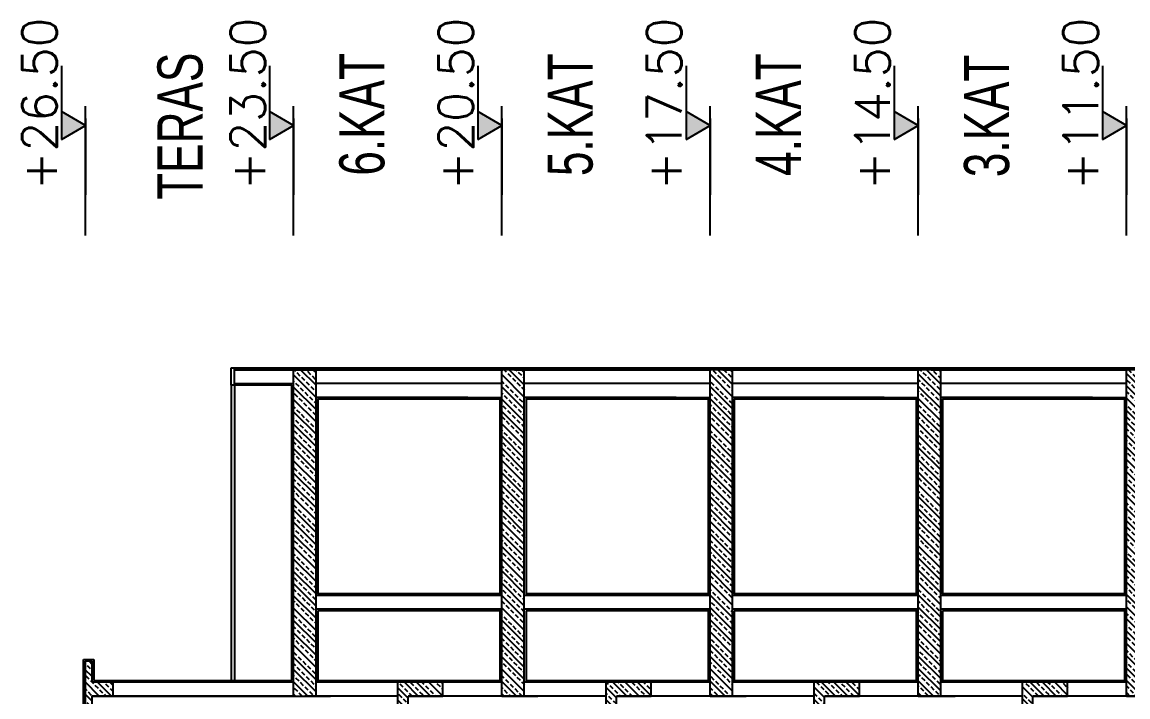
# Model space of a CAD drawing. Header units: inches. Extents: x -7543 to -822, y 102837 to 190349.
# Drawn here: x -836.9708 to -836.8912, y 102837.2724 to 102837.321 of the extents above; entities that cross this region are included whole.
import ezdxf
from ezdxf.enums import TextEntityAlignment as Align

# ---------------------------------------------------------------- set-up
doc = ezdxf.new("R2010")
doc.units = ezdxf.units.IN
doc.header["$MEASUREMENT"] = 0
doc.linetypes.add('ACAD_ISO07W100', pattern=[3, 0, -3])
doc.layers.add('TARAMA', color=8, linetype='Continuous', lineweight=25)
doc.styles.add('MEKAN', font='arial.ttf', dxfattribs={"width": 0.7, "height": 30})
doc.styles.add('ÖLÇÜ', font='simplex.shx')
pattern_1 = [(135, (-815.4827994994596, 102842.0457017968), (-0.0004419417382415922, -0.0004419417382415922), []), (135, (-815.4827994994596, 102842.0461437385), (-0.0004419417382415922, -0.0004419417382415922), [0.0003125000000000001, -0.00015625])]

msp = doc.modelspace()

# ---------------------------------------------------------------- hatches: boundary and pattern name
at = {"layer": 'TARAMA'}
for points in [[(-836.9680135349582, 102837.3125122487), (-836.9680135349582, 102837.3145122487), (-836.9662814841507, 102837.3135122487)], [(-836.9530135349582, 102837.3125122487), (-836.9530135349582, 102837.3145122487), (-836.9512814841507, 102837.3135122487)], [(-836.9380135349583, 102837.3125122487), (-836.9380135349583, 102837.3145122487), (-836.9362814841506, 102837.3135122487)], [(-836.9230135349583, 102837.3125122487), (-836.9230135349583, 102837.3145122487), (-836.9212814841508, 102837.3135122487)], [(-836.9080135349583, 102837.3125122487), (-836.9080135349583, 102837.3145122487), (-836.9062814841507, 102837.3135122487)], [(-836.8930135349583, 102837.3125122487), (-836.8930135349583, 102837.3145122487), (-836.8912814841507, 102837.3135122487)]]:
    msp.add_hatch(color=2, dxfattribs=at).paths.add_polyline_path(points)
h = msp.add_hatch(dxfattribs=at)
h.set_pattern_fill('ANSI33', color=256, scale=0.0025, angle=90, style=0)
h.set_pattern_definition(pattern_1)
h.paths.add_polyline_path([(-836.9512814841507, 102837.2959286136), (-836.9512814841507, 102837.2724286136), (-836.9496670952548, 102837.2724286136), (-836.9496670952548, 102837.2959286136), (-836.9503670952547, 102837.2959286136)])
h.paths.add_polyline_path([(-836.9500328611314, 102837.29085852), (-836.9509157182741, 102837.29085852), (-836.9509157182741, 102837.29175852), (-836.9500328611314, 102837.29175852)], flags=24)
h = msp.add_hatch(dxfattribs=at)
h.set_pattern_fill('ANSI33', color=256, scale=0.0025, angle=90, style=0)
h.set_pattern_definition(pattern_1)
h.paths.add_polyline_path([(-836.9362814841508, 102837.2959286136), (-836.9362814841508, 102837.2724286136), (-836.9351670952548, 102837.2724286136), (-836.9346670952548, 102837.2724286136), (-836.9346670952548, 102837.2959286136)])
h.paths.add_polyline_path([(-836.9350328611313, 102837.29085852), (-836.9359157182741, 102837.29085852), (-836.9359157182741, 102837.29175852), (-836.9350328611313, 102837.29175852)], flags=24)
h = msp.add_hatch(dxfattribs=at)
h.set_pattern_fill('ANSI33', color=256, scale=0.0025, angle=90, style=0)
h.set_pattern_definition(pattern_1)
h.paths.add_polyline_path([(-836.9212814841508, 102837.2959286136), (-836.9212814841508, 102837.2724286136), (-836.9201670952548, 102837.2724286136), (-836.9196670952548, 102837.2724286136), (-836.9196670952548, 102837.2959286136)])
h.paths.add_polyline_path([(-836.9200328611313, 102837.29085852), (-836.9209157182742, 102837.29085852), (-836.9209157182742, 102837.29175852), (-836.9200328611313, 102837.29175852)], flags=24)
h = msp.add_hatch(dxfattribs=at)
h.set_pattern_fill('ANSI33', color=256, scale=0.0025, angle=90, style=0)
h.set_pattern_definition(pattern_1)
h.paths.add_polyline_path([(-836.9062814841507, 102837.2959286136), (-836.9062814841507, 102837.2724286136), (-836.9051170952548, 102837.2724286136), (-836.9046670952548, 102837.2724286136), (-836.9046670952548, 102837.2959286136)])
h.paths.add_polyline_path([(-836.9050328611313, 102837.29085852), (-836.9059157182742, 102837.29085852), (-836.9059157182742, 102837.29175852), (-836.9050328611313, 102837.29175852)], flags=24)
h = msp.add_hatch(dxfattribs=at)
h.set_pattern_fill('ANSI33', color=256, scale=0.0025, angle=90, style=0)
h.set_pattern_definition(pattern_1)
h.paths.add_polyline_path([(-836.8912814841507, 102837.2959286136), (-836.8912814841507, 102837.2724286136), (-836.8901170952547, 102837.2724286136), (-836.8896670952547, 102837.2724286136), (-836.8896670952547, 102837.2959286136)])
h.paths.add_polyline_path([(-836.8900328611313, 102837.29085852), (-836.8909157182742, 102837.29085852), (-836.8909157182742, 102837.29175852), (-836.8900328611313, 102837.29175852)], flags=24)
h = msp.add_hatch(dxfattribs=at)
h.set_pattern_fill('ANSI33', color=256, scale=0.0025, angle=90, style=0)
h.set_pattern_definition(pattern_1)
h.paths.add_polyline_path([(-836.9657958730467, 102837.2734286136), (-836.9657958730467, 102837.2749286136), (-836.9662958730466, 102837.2749286136), (-836.9662958730466, 102837.2300311502), (-836.9662958730466, 102837.2285311502), (-836.9657958730467, 102837.2285311502), (-836.9657958730467, 102837.2300536136), (-836.9642958730467, 102837.2300536136), (-836.9642958730467, 102837.2312811502), (-836.9657958730467, 102837.2312811502), (-836.9657958730467, 102837.2479286136), (-836.9642958730467, 102837.2479286136), (-836.9642958730467, 102837.2489286136), (-836.9657958730467, 102837.2489286136), (-836.9657958730467, 102837.2724286136), (-836.9642958730467, 102837.2724286136), (-836.9642958730467, 102837.2734286136)])
h.paths.add_polyline_path([(-836.9656387301895, 102837.2465849242), (-836.9664530159038, 102837.2465849242), (-836.9664530159038, 102837.2474849242), (-836.9656387301895, 102837.2474849242)], flags=9)
h = msp.add_hatch(dxfattribs=at)
h.set_pattern_fill('ANSI33', color=256, scale=0.0025, angle=90, style=0)
h.set_pattern_definition(pattern_1)
h.paths.add_polyline_path([(-836.9430284841508, 102837.2676313243), (-836.9430284841508, 102837.2724286136), (-836.9405284841507, 102837.2724286136), (-836.9405284841507, 102837.2734286136), (-836.9437784841507, 102837.2734286136), (-836.9437784841507, 102837.2659370478), (-836.9429616162728, 102837.2659370478), (-836.9429616162728, 102837.2644370478), (-836.9421265997576, 102837.2644370478), (-836.9421265997576, 102837.2629370478), (-836.9412915832423, 102837.2629370478), (-836.9412915832423, 102837.2614370478), (-836.940456566727, 102837.2614370478), (-836.940456566727, 102837.2599370478), (-836.9396215502118, 102837.2599370478), (-836.9396215502118, 102837.2584370478), (-836.9387865336965, 102837.2584370478), (-836.9387865336965, 102837.2569370478), (-836.9379515171812, 102837.2569370478), (-836.9379515171812, 102837.2554370478), (-836.937116500666, 102837.2554370478), (-836.937116500666, 102837.2539370478), (-836.9362814841508, 102837.2539370478), (-836.9362814841506, 102837.2435536136), (-836.9330314841507, 102837.2435536136), (-836.9330314841507, 102837.2445536136), (-836.9330314841507, 102837.2448036136), (-836.9355314841507, 102837.2448036136), (-836.9355314841507, 102837.2541313243)])
h.paths.add_polyline_path([(-836.9354993412935, 102837.2465849242), (-836.9363136270078, 102837.2465849242), (-836.9363136270078, 102837.2474849242), (-836.9354993412935, 102837.2474849242)], flags=25)
h = msp.add_hatch(dxfattribs=at)
h.set_pattern_fill('ANSI33', color=256, scale=0.0025, angle=90, style=0)
h.set_pattern_definition(pattern_1)
h.paths.add_polyline_path([(-836.9280284841507, 102837.2676313243), (-836.9280284841507, 102837.2724286136), (-836.9255284841507, 102837.2724286136), (-836.9255284841507, 102837.2734286136), (-836.9287784841507, 102837.2734286136), (-836.9287784841507, 102837.2659370478), (-836.9279454841508, 102837.2659370478), (-836.9279454841508, 102837.2644370478), (-836.9271124841507, 102837.2644370478), (-836.9271124841507, 102837.2629370478), (-836.9262794841507, 102837.2629370478), (-836.9262794841507, 102837.2614370478), (-836.9254464841507, 102837.2614370478), (-836.9254464841507, 102837.2599370478), (-836.9246134841508, 102837.2599370478), (-836.9246134841508, 102837.2584370478), (-836.9237804841507, 102837.2584370478), (-836.9237804841507, 102837.2569370478), (-836.9229474841507, 102837.2569370478), (-836.9229474841507, 102837.2554370478), (-836.9221144841507, 102837.2554370478), (-836.9221144841507, 102837.2539370478), (-836.9212814841508, 102837.2539370478), (-836.9212814841508, 102837.2435536136), (-836.9180314841507, 102837.2435536136), (-836.9180314841507, 102837.2445536136), (-836.9180314841507, 102837.2448036136), (-836.9205314841507, 102837.2448036136), (-836.9205314841507, 102837.2541313243)])
h.paths.add_polyline_path([(-836.9204993412936, 102837.2465849242), (-836.9213136270079, 102837.2465849242), (-836.9213136270079, 102837.2474849242), (-836.9204993412936, 102837.2474849242)], flags=25)
h = msp.add_hatch(dxfattribs=at)
h.set_pattern_fill('ANSI33', color=256, scale=0.0025, angle=90, style=0)
h.set_pattern_definition(pattern_1)
h.paths.add_polyline_path([(-836.9130284841507, 102837.2676313243), (-836.9130284841507, 102837.2724286136), (-836.9105284841507, 102837.2724286136), (-836.9105284841507, 102837.2734286136), (-836.9137784841507, 102837.2734286136), (-836.9137784841507, 102837.2659370478), (-836.9129454841507, 102837.2659370478), (-836.9129454841507, 102837.2644370478), (-836.9121124841507, 102837.2644370478), (-836.9121124841507, 102837.2629370478), (-836.9112794841507, 102837.2629370478), (-836.9112794841507, 102837.2614370478), (-836.9104464841507, 102837.2614370478), (-836.9104464841507, 102837.2599370478), (-836.9096134841507, 102837.2599370478), (-836.9096134841507, 102837.2584370478), (-836.9087804841507, 102837.2584370478), (-836.9087804841507, 102837.2569370478), (-836.9079474841507, 102837.2569370478), (-836.9079474841507, 102837.2554370478), (-836.9071144841507, 102837.2554370478), (-836.9071144841507, 102837.2539370478), (-836.9062814841507, 102837.2539370478), (-836.9062814841507, 102837.2435536136), (-836.9030314841507, 102837.2435536136), (-836.9030314841507, 102837.2445536136), (-836.9030314841507, 102837.2448036136), (-836.9055314841507, 102837.2448036136), (-836.9055314841507, 102837.2541313243)])
h.paths.add_polyline_path([(-836.9054993412935, 102837.2465849242), (-836.9063136270079, 102837.2465849242), (-836.9063136270079, 102837.2474849242), (-836.9054993412935, 102837.2474849242)], flags=25)
h = msp.add_hatch(dxfattribs=at)
h.set_pattern_fill('ANSI33', color=256, scale=0.0025, angle=90, style=0)
h.set_pattern_definition(pattern_1)
h.paths.add_polyline_path([(-836.8980284841507, 102837.2676313243), (-836.8980284841507, 102837.2724286136), (-836.8955284841506, 102837.2724286136), (-836.8955284841506, 102837.2734286136), (-836.8987784841507, 102837.2734286136), (-836.8987784841507, 102837.2659370478), (-836.8979454841507, 102837.2659370478), (-836.8979454841507, 102837.2644370478), (-836.8971124841507, 102837.2644370478), (-836.8971124841507, 102837.2629370478), (-836.8962794841507, 102837.2629370478), (-836.8962794841507, 102837.2614370478), (-836.8954464841507, 102837.2614370478), (-836.8954464841507, 102837.2599370478), (-836.8946134841507, 102837.2599370478), (-836.8946134841507, 102837.2584370478), (-836.8937804841507, 102837.2584370478), (-836.8937804841507, 102837.2569370478), (-836.8929474841507, 102837.2569370478), (-836.8929474841507, 102837.2554370478), (-836.8921144841507, 102837.2554370478), (-836.8921144841507, 102837.2539370478), (-836.8912814841507, 102837.2539370478), (-836.8912814841507, 102837.2435536136), (-836.8880314841507, 102837.2435536136), (-836.8880314841507, 102837.2445536136), (-836.8880314841507, 102837.2448036136), (-836.8905314841506, 102837.2448036136), (-836.8905314841506, 102837.2541313243)])
h.paths.add_polyline_path([(-836.8904993412935, 102837.2465849242), (-836.8913136270079, 102837.2465849242), (-836.8913136270079, 102837.2474849242), (-836.8904993412935, 102837.2474849242)], flags=25)

# ---------------------------------------------------------------- linework, layer by layer
at = {"layer": 'TARAMA', "color": 2}
for p, q in [((-836.9680135349582, 102837.3178190604), (-836.9680135349582, 102837.3125122487)), ((-836.9530135349582, 102837.3178190604), (-836.9530135349582, 102837.3125122487)), ((-836.9380135349583, 102837.3178190604), (-836.9380135349583, 102837.3125122487)), ((-836.9230135349583, 102837.3178190604), (-836.9230135349583, 102837.3125122487)), ((-836.9080135349583, 102837.3178190604), (-836.9080135349583, 102837.3125122487)), ((-836.8930135349583, 102837.3178190604), (-836.8930135349583, 102837.3125122487)), ((-836.9662814841507, 102837.3135122487), (-836.9680135349582, 102837.3145122487)), ((-836.9512814841507, 102837.3135122487), (-836.9530135349582, 102837.3145122487)), ((-836.9362814841506, 102837.3135122487), (-836.9380135349583, 102837.3145122487)), ((-836.9212814841508, 102837.3135122487), (-836.9230135349583, 102837.3145122487)), ((-836.9062814841507, 102837.3135122487), (-836.9080135349583, 102837.3145122487)), ((-836.8912814841507, 102837.3135122487), (-836.8930135349583, 102837.3145122487)), ((-836.9680135349582, 102837.3125122487), (-836.9662814841507, 102837.3135122487)), ((-836.9662814841507, 102837.3140122487), (-836.9662814841507, 102837.3085122487)), ((-836.9530135349582, 102837.3125122487), (-836.9512814841507, 102837.3135122487)), ((-836.9512814841507, 102837.3140122487), (-836.9512814841507, 102837.3085122487)), ((-836.9380135349583, 102837.3125122487), (-836.9362814841506, 102837.3135122487)), ((-836.9362814841506, 102837.3140122487), (-836.9362814841506, 102837.3085122487)), ((-836.9230135349583, 102837.3125122487), (-836.9212814841508, 102837.3135122487)), ((-836.9212814841508, 102837.3140122487), (-836.9212814841508, 102837.3085122487)), ((-836.9080135349583, 102837.3125122487), (-836.9062814841507, 102837.3135122487)), ((-836.9062814841507, 102837.3140122487), (-836.9062814841507, 102837.3085122487)), ((-836.8930135349583, 102837.3125122487), (-836.8912814841507, 102837.3135122487)), ((-836.8912814841507, 102837.3140122487), (-836.8912814841507, 102837.3085122487))]:
    msp.add_line(p, q, dxfattribs=at)
at = {"layer": 'TARAMA', "color": 2, "linetype": 'ACAD_ISO07W100', "ltscale": 3}
for p, q in [((-836.9662814841507, 102837.3055925088), (-836.9662814841507, 102837.3149114625)), ((-836.9512814841507, 102837.3055925088), (-836.9512814841507, 102837.3149114625)), ((-836.9362814841506, 102837.3055925088), (-836.9362814841506, 102837.3149114625)), ((-836.9212814841508, 102837.3055925088), (-836.9212814841508, 102837.3149114625)), ((-836.9062814841507, 102837.3055925088), (-836.9062814841507, 102837.3149114625)), ((-836.8912814841507, 102837.3055925088), (-836.8912814841507, 102837.3149114625))]:
    msp.add_line(p, q, dxfattribs=at)
at = {"layer": 'TARAMA'}
for p, q in [((-836.9557814841507, 102837.2960536136), (-836.9551639311396, 102837.2960536136)), ((-836.9557814841507, 102837.2948036136), (-836.9557814841507, 102837.2960536136)), ((-836.9555314841507, 102837.2948036136), (-836.9555314841507, 102837.2960536136)), ((-836.9555314841507, 102837.2960536136), (-836.9362170952547, 102837.2960536136)), ((-836.9555314841507, 102837.2959286136), (-836.9503670952547, 102837.2959286136)), ((-836.9512814841507, 102837.2724286136), (-836.9512814841507, 102837.2959286136)), ((-836.9346670952548, 102837.2959286136), (-836.9503670952547, 102837.2959286136)), ((-836.9503670952547, 102837.2959286136), (-836.9362170952547, 102837.2959286136)), ((-836.9496670952548, 102837.2724286136), (-836.9496670952548, 102837.2959286136)), ((-836.9496670952548, 102837.2724286136), (-836.9496670952548, 102837.2959286136)), ((-836.9362814841508, 102837.2724286136), (-836.9362814841508, 102837.2959286136)), ((-836.9362170952547, 102837.2960536136), (-836.9346670952548, 102837.2960536136)), ((-836.9196670952548, 102837.2959286136), (-836.9353670952548, 102837.2959286136)), ((-836.9353670952548, 102837.2959286136), (-836.9212170952547, 102837.2959286136)), ((-836.9346670952548, 102837.2960536136), (-836.9212170952547, 102837.2960536136)), ((-836.9346670952548, 102837.2724286136), (-836.9346670952548, 102837.2959286136)), ((-836.9346670952548, 102837.2724286136), (-836.9346670952548, 102837.2959286136)), ((-836.9346670952548, 102837.2724286136), (-836.9346670952548, 102837.2959286136)), ((-836.9346670952548, 102837.2724286136), (-836.9346670952548, 102837.2959286136)), ((-836.9346670952548, 102837.2724286136), (-836.9346670952548, 102837.2959286136)), ((-836.9212814841508, 102837.2724286136), (-836.9212814841508, 102837.2959286136)), ((-836.9212170952547, 102837.2960536136), (-836.9196670952548, 102837.2960536136)), ((-836.9046670952548, 102837.2959286136), (-836.9203670952547, 102837.2959286136)), ((-836.9203670952547, 102837.2959286136), (-836.9062170952548, 102837.2959286136)), ((-836.9196670952548, 102837.2960536136), (-836.9062170952548, 102837.2960536136)), ((-836.9196670952548, 102837.2724286136), (-836.9196670952548, 102837.2959286136)), ((-836.9196670952548, 102837.2724286136), (-836.9196670952548, 102837.2959286136)), ((-836.9196670952548, 102837.2724286136), (-836.9196670952548, 102837.2959286136)), ((-836.9196670952548, 102837.2724286136), (-836.9196670952548, 102837.2959286136)), ((-836.9196670952548, 102837.2724286136), (-836.9196670952548, 102837.2959286136)), ((-836.9196670952548, 102837.2724286136), (-836.9196670952548, 102837.2959286136)), ((-836.9196670952548, 102837.2724286136), (-836.9196670952548, 102837.2959286136)), ((-836.9062814841507, 102837.2724286136), (-836.9062814841507, 102837.2959286136)), ((-836.9062170952548, 102837.2960536136), (-836.9046670952548, 102837.2960536136)), ((-836.8896670952547, 102837.2959286136), (-836.9053670952547, 102837.2959286136)), ((-836.9053670952547, 102837.2959286136), (-836.8912170952548, 102837.2959286136)), ((-836.9046670952548, 102837.2960536136), (-836.8912170952548, 102837.2960536136)), ((-836.9046670952548, 102837.2724286136), (-836.9046670952548, 102837.2959286136)), ((-836.9046670952548, 102837.2724286136), (-836.9046670952548, 102837.2959286136)), ((-836.9046670952548, 102837.2724286136), (-836.9046670952548, 102837.2959286136)), ((-836.9046670952548, 102837.2724286136), (-836.9046670952548, 102837.2959286136)), ((-836.9046670952548, 102837.2724286136), (-836.9046670952548, 102837.2959286136)), ((-836.8912814841507, 102837.2724286136), (-836.8912814841507, 102837.2959286136)), ((-836.8912170952548, 102837.2960536136), (-836.8896670952547, 102837.2960536136)), ((-836.9514064841508, 102837.2948036136), (-836.9557814841507, 102837.2948036136)), ((-836.9557814841507, 102837.2948036136), (-836.9557814841507, 102837.2735536136)), ((-836.9555314841507, 102837.2949286136), (-836.9512814841507, 102837.2949286136)), ((-836.9555314841507, 102837.2948036136), (-836.9555314841507, 102837.2735536136)), ((-836.9514064841508, 102837.2735536136), (-836.9514064841508, 102837.2948036136)), ((-836.9362814841508, 102837.2949286136), (-836.9496670952548, 102837.2949286136)), ((-836.9362814841508, 102837.2724286136), (-836.9362814841508, 102837.2949286136)), ((-836.9212814841508, 102837.2949286136), (-836.9346670952548, 102837.2949286136)), ((-836.9212814841508, 102837.2724286136), (-836.9212814841508, 102837.2949286136)), ((-836.9212814841508, 102837.2724286136), (-836.9212814841508, 102837.2949286136)), ((-836.9062814841507, 102837.2949286136), (-836.9196670952548, 102837.2949286136)), ((-836.9062814841507, 102837.2724286136), (-836.9062814841507, 102837.2949286136)), ((-836.8912814841507, 102837.2949286136), (-836.9046670952548, 102837.2949286136)), ((-836.8912814841507, 102837.2724286136), (-836.8912814841507, 102837.2949286136)), ((-836.9387314841507, 102837.2939286136), (-836.9496670952548, 102837.2939286136)), ((-836.9496670952548, 102837.2939286136), (-836.9362814841508, 102837.2939286136)), ((-836.9237314841507, 102837.2939286136), (-836.9346670952548, 102837.2939286136)), ((-836.9346670952548, 102837.2939286136), (-836.9212814841508, 102837.2939286136)), ((-836.9087314841507, 102837.2939286136), (-836.9196670952548, 102837.2939286136)), ((-836.9196670952548, 102837.2939286136), (-836.9062814841507, 102837.2939286136)), ((-836.8937314841507, 102837.2939286136), (-836.9046670952548, 102837.2939286136)), ((-836.9046670952548, 102837.2939286136), (-836.8912814841507, 102837.2939286136)), ((-836.9362814841508, 102837.2796786136), (-836.9496670952548, 102837.2796786136)), ((-836.9212814841508, 102837.2796786136), (-836.9346670952548, 102837.2796786136)), ((-836.9062814841507, 102837.2796786136), (-836.9196670952548, 102837.2796786136)), ((-836.8912814841507, 102837.2796786136), (-836.9046670952548, 102837.2796786136)), ((-836.9362814841508, 102837.2786786136), (-836.9496670952548, 102837.2786786136)), ((-836.9212814841508, 102837.2786786136), (-836.9346670952548, 102837.2786786136)), ((-836.9062814841507, 102837.2786786136), (-836.9196670952548, 102837.2786786136)), ((-836.8912814841507, 102837.2786786136), (-836.9046670952548, 102837.2786786136)), ((-836.9664208730467, 102837.2326561502), (-836.9664208730467, 102837.2750536136)), ((-836.9664208730467, 102837.2326561502), (-836.9664208730467, 102837.2750536136)), ((-836.9664208730467, 102837.2284061502), (-836.9664208730467, 102837.2750536136)), ((-836.9664208730467, 102837.2750536136), (-836.9656708730466, 102837.2750536136)), ((-836.9657958730467, 102837.2749286136), (-836.9662958730466, 102837.2749286136)), ((-836.9662958730466, 102837.2749286136), (-836.9662958730466, 102837.2300311502)), ((-836.9657958730467, 102837.2734286136), (-836.9657958730467, 102837.2749286136)), ((-836.9656708730466, 102837.2750536136), (-836.9656708730466, 102837.2735536136)), ((-836.9512814841507, 102837.2734286136), (-836.9657958730467, 102837.2734286136)), ((-836.9656708730466, 102837.2735536136), (-836.9514064841508, 102837.2735536136)), ((-836.9642958730467, 102837.2734286136), (-836.9642958730467, 102837.2724286136)), ((-836.9362814841508, 102837.2734286136), (-836.9496670952548, 102837.2734286136)), ((-836.9437784841507, 102837.2659370478), (-836.9437784841507, 102837.2734286136)), ((-836.9405284841507, 102837.2724286136), (-836.9405284841507, 102837.2734286136)), ((-836.9212814841508, 102837.2734286136), (-836.9346670952548, 102837.2734286136)), ((-836.9287784841507, 102837.2659370478), (-836.9287784841507, 102837.2734286136)), ((-836.9255284841507, 102837.2724286136), (-836.9255284841507, 102837.2734286136)), ((-836.9062814841507, 102837.2734286136), (-836.9196670952548, 102837.2734286136)), ((-836.9137784841507, 102837.2659370478), (-836.9137784841507, 102837.2734286136)), ((-836.9105284841507, 102837.2724286136), (-836.9105284841507, 102837.2734286136)), ((-836.8912814841507, 102837.2734286136), (-836.9046670952548, 102837.2734286136)), ((-836.8987784841507, 102837.2659370478), (-836.8987784841507, 102837.2734286136)), ((-836.8955284841506, 102837.2724286136), (-836.8955284841506, 102837.2734286136)), ((-836.9512814841507, 102837.2724286136), (-836.9657958730467, 102837.2724286136)), ((-836.9657958730467, 102837.2489286136), (-836.9657958730467, 102837.2724286136)), ((-836.9512814841507, 102837.2724286136), (-836.9486314841507, 102837.2724286136)), ((-836.9437784841507, 102837.2724286136), (-836.9504670952548, 102837.2724286136)), ((-836.9351670952548, 102837.2724286136), (-836.9430284841508, 102837.2724286136)), ((-836.9430284841508, 102837.2676313243), (-836.9430284841508, 102837.2724286136)), ((-836.9430284841508, 102837.2724286136), (-836.9405284841507, 102837.2724286136)), ((-836.9362814841508, 102837.2724286136), (-836.9336814841507, 102837.2724286136)), ((-836.9362814841508, 102837.2724286136), (-836.9336814841507, 102837.2724286136)), ((-836.9287784841507, 102837.2724286136), (-836.9354670952548, 102837.2724286136)), ((-836.9201670952548, 102837.2724286136), (-836.9280284841507, 102837.2724286136)), ((-836.9280284841507, 102837.2676313243), (-836.9280284841507, 102837.2724286136)), ((-836.9280284841507, 102837.2724286136), (-836.9255284841507, 102837.2724286136)), ((-836.9212814841508, 102837.2724286136), (-836.9186814841507, 102837.2724286136)), ((-836.9212814841508, 102837.2724286136), (-836.9186814841507, 102837.2724286136)), ((-836.9137784841507, 102837.2724286136), (-836.9204670952547, 102837.2724286136)), ((-836.9051170952548, 102837.2724286136), (-836.9130284841507, 102837.2724286136)), ((-836.9130284841507, 102837.2676313243), (-836.9130284841507, 102837.2724286136)), ((-836.9130284841507, 102837.2724286136), (-836.9105284841507, 102837.2724286136)), ((-836.9062814841507, 102837.2724286136), (-836.9036314841508, 102837.2724286136)), ((-836.9062814841507, 102837.2724286136), (-836.9036314841508, 102837.2724286136)), ((-836.8987784841507, 102837.2724286136), (-836.9054670952548, 102837.2724286136)), ((-836.8901170952547, 102837.2724286136), (-836.8980284841507, 102837.2724286136)), ((-836.8980284841507, 102837.2676313243), (-836.8980284841507, 102837.2724286136)), ((-836.8980284841507, 102837.2724286136), (-836.8955284841506, 102837.2724286136)), ((-836.8912814841507, 102837.2724286136), (-836.8886314841507, 102837.2724286136))]:
    msp.add_line(p, q, dxfattribs=at)
for points in [[(-836.9495420952547, 102837.2938036136), (-836.9495420952547, 102837.2798036136), (-836.9364064841507, 102837.2798036136), (-836.9364064841507, 102837.2938036136)], [(-836.9345420952548, 102837.2938036136), (-836.9345420952548, 102837.2798036136), (-836.9214064841507, 102837.2798036136), (-836.9214064841507, 102837.2938036136)], [(-836.9195420952548, 102837.2938036136), (-836.9195420952548, 102837.2798036136), (-836.9064064841507, 102837.2798036136), (-836.9064064841507, 102837.2938036136)], [(-836.9045420952548, 102837.2938036136), (-836.9045420952548, 102837.2798036136), (-836.8914064841507, 102837.2798036136), (-836.8914064841507, 102837.2938036136)], [(-836.9495420952547, 102837.2785536136), (-836.9495420952547, 102837.2735536136), (-836.9364064841507, 102837.2735536136), (-836.9364064841507, 102837.2785536136)], [(-836.9345420952548, 102837.2785536136), (-836.9345420952548, 102837.2735536136), (-836.9214064841507, 102837.2735536136), (-836.9214064841507, 102837.2785536136)], [(-836.9195420952548, 102837.2785536136), (-836.9195420952548, 102837.2735536136), (-836.9064064841507, 102837.2735536136), (-836.9064064841507, 102837.2785536136)], [(-836.9045420952548, 102837.2785536136), (-836.9045420952548, 102837.2735536136), (-836.8914064841507, 102837.2735536136), (-836.8914064841507, 102837.2785536136)]]:
    msp.add_lwpolyline(points, close=True, dxfattribs=at)
msp.add_lwpolyline([(-836.9657958730467, 102837.2489286136), (-836.9657958730467, 102837.2724286136), (-836.9512814841507, 102837.2724286136)], dxfattribs=at)

# ---------------------------------------------------------------- texts
at = {"layer": 'TARAMA', "color": 2, "style": 'MEKAN', "width": 0.7}
for s, p in [('TERAS', (-836.9578428412694, 102837.3081665958)), ('6.KAT', (-836.9447428412694, 102837.3099046585)), ('5.KAT', (-836.9297428412694, 102837.3098736217)), ('4.KAT', (-836.9147428412695, 102837.3098860364)), ('3.KAT', (-836.8997428412695, 102837.3097944777))]:
    msp.add_text(s, height=0.00325, rotation=90, dxfattribs=at).set_placement(p)
at = {"layer": 'TARAMA', "color": 2, "style": 'ÖLÇÜ'}
for tag, p in [('+26.50', (-836.9683388188887, 102837.3150681932)), ('+23.50', (-836.9533388188887, 102837.3150681932)), ('+20.50', (-836.9383388188887, 102837.3150681932)), ('+17.50', (-836.9233388188886, 102837.3150681932)), ('+14.50', (-836.9083388188886, 102837.3150681932)), ('+11.50', (-836.8933388188887, 102837.3150681932))]:
    msp.add_attdef(tag, text='%%p0.00', height=0.0025, rotation=90, dxfattribs=at).set_placement(p, align=Align.CENTER)

doc.saveas('drawing.dxf')
